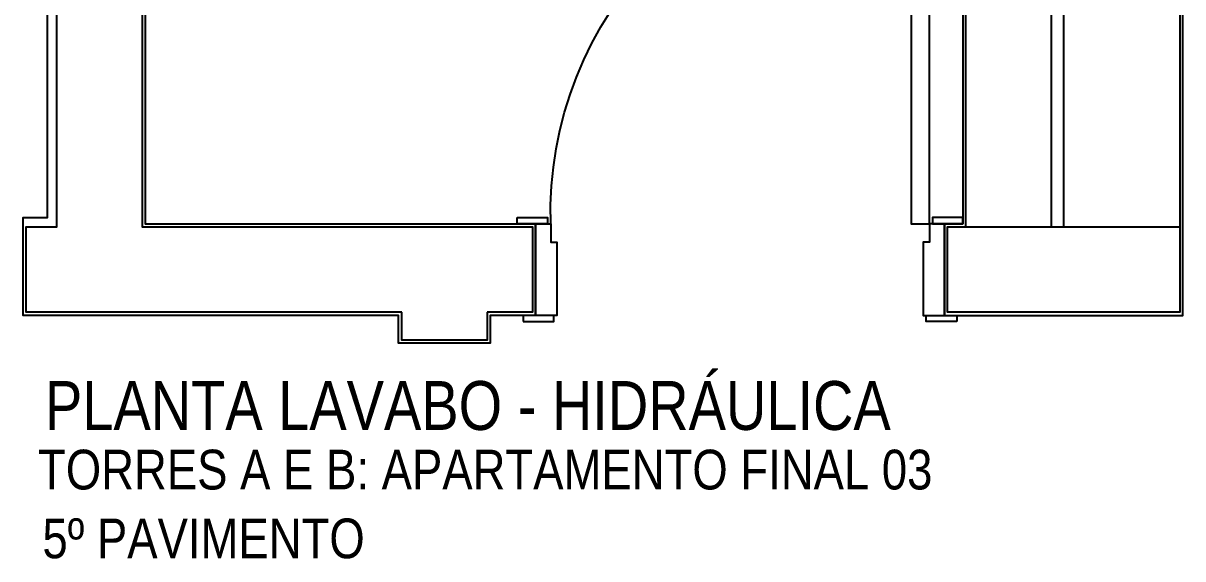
# Model space of a CAD drawing. Header units: metres. Extents: x 3 to 168, y -142 to 28.
# Drawn here: x 61.108 to 63.007, y -80.674 to -79.797 of the extents above; entities that cross this region are included whole.
import ezdxf

# ---------------------------------------------------------------- set-up
doc = ezdxf.new("R2010")
doc.units = ezdxf.units.M
doc.linetypes.add('DASHEDX2', pattern=[1.5, 1, -0.5])
for name, color, linetype in [('ARQ-ALV ACAB', 4, 'Continuous'), ('ARQ-ALV OSSO', 5, 'Continuous'), ('ARQ-CAX @ 1', 1, 'Continuous'), ('ARQ-PRJ', 7, 'DASHEDX2'), ('ARQ-TXT', 2, 'Continuous')]:
    doc.layers.add(name, color=color, linetype=linetype)
doc.styles.add('Adesa', font='ARIALN.TTF')

# ---------------------------------------------------------------- blocks, each defined once
blk = doc.blocks.new('*U186')
for points in [[(-0.665, 0.01), (-0.615, 0.01), (-0.615, 0), (-0.665, 0)], [(0.045, 0.01), (-0.005, 0.01), (-0.005, 0), (0.045, 0)], [(-0.675, -0.16), (-0.625, -0.16), (-0.625, -0.15), (-0.675, -0.15)], [(0, -0.15), (0, -0.77), (-0.03, -0.77), (-0.03, -0.15)], [(0.055, -0.16), (0.005, -0.16), (0.005, -0.15), (0.055, -0.15)]]:
    blk.add_lwpolyline(points, close=True)
for points in [[(-0.66, -0.15), (-0.62, -0.15), (-0.62, -0.12), (-0.61, -0.12), (-0.61, 0), (-0.645, 0), (-0.645, -0.15)], [(0.04, -0.15), (0, -0.15), (0, -0.12), (-0.01, -0.12), (-0.01, 0), (0.025, 0), (0.025, -0.15)]]:
    blk.add_lwpolyline(points)
at = {"layer": 'ARQ-PRJ'}
blk.add_arc((-0.0179, -0.1679), 0.6024, 178.2986, 271.7014, dxfattribs=at)
blk = doc.blocks.new('AREAS MOLHADAS')
at = {"layer": 'ARQ-ALV ACAB', "elevation": 0}
for points in [[(61.3084, -78.8656), (61.3084, -80.1256), (61.9472, -80.1256), (61.9472, -80.2756), (61.8732, -80.2756), (61.8732, -80.3212), (61.7232, -80.3212), (61.7232, -80.2756), (61.1084, -80.2756), (61.1084, -80.1156), (61.1484, -80.1156), (61.1484, -78.8756)], [(62.6472, -78.8656), (62.6472, -80.1256), (62.6172, -80.1256), (62.6172, -80.2756), (63.0072, -80.2756), (63.0072, -78.8654)]]:
    blk.add_lwpolyline(points, dxfattribs=at)
at = {"layer": 'ARQ-ALV OSSO', "elevation": 0}
for points in [[(61.7282, -80.2706), (61.1134, -80.2706), (61.1134, -80.1306), (61.1634, -80.1306), (61.1634, -78.7206), (63.0022, -78.7206), (63.0022, -80.2706), (62.6222, -80.2706), (62.6222, -80.1306), (62.6522, -80.1306), (62.6522, -78.8606)], [(61.3034, -78.8606), (61.3034, -80.1306), (61.9422, -80.1306), (61.9422, -80.2706), (61.8682, -80.2706)], [(62.7922, -80.1306), (62.7922, -79.6806)], [(62.8122, -80.1306), (62.8122, -79.6806)], [(62.6522, -80.1306), (63.0022, -80.1306)], [(61.8682, -80.2706), (61.8682, -80.3162), (61.7282, -80.3162), (61.7282, -80.2706)]]:
    blk.add_lwpolyline(points, dxfattribs=at)
at = {"layer": 'ARQ-CAX @ 1', "xscale": -1, "rotation": 180}
blk.add_blockref('*U186', (62.5922, -80.2756, 0), dxfattribs=at)
at = {"layer": 'ARQ-TXT', "ltscale": 0.5, "style": 'Adesa'}
blk.add_text('PLANTA LAVABO - HIDRÁULICA', height=0.08, dxfattribs=at).set_placement((61.1441, -80.4631, 0))
at = {"layer": 'ARQ-TXT', "style": 'Adesa'}
for s, p in [('TORRES A E B: APARTAMENTO FINAL 03', (61.1327, -80.5605, 217.9394)), ('5º PAVIMENTO', (61.1399, -80.6731, 326.9091))]:
    blk.add_text(s, height=0.065, dxfattribs=at).set_placement(p)

msp = doc.modelspace()

# ---------------------------------------------------------------- block references
msp.add_blockref('AREAS MOLHADAS', (0, 0))

doc.saveas('drawing.dxf')
